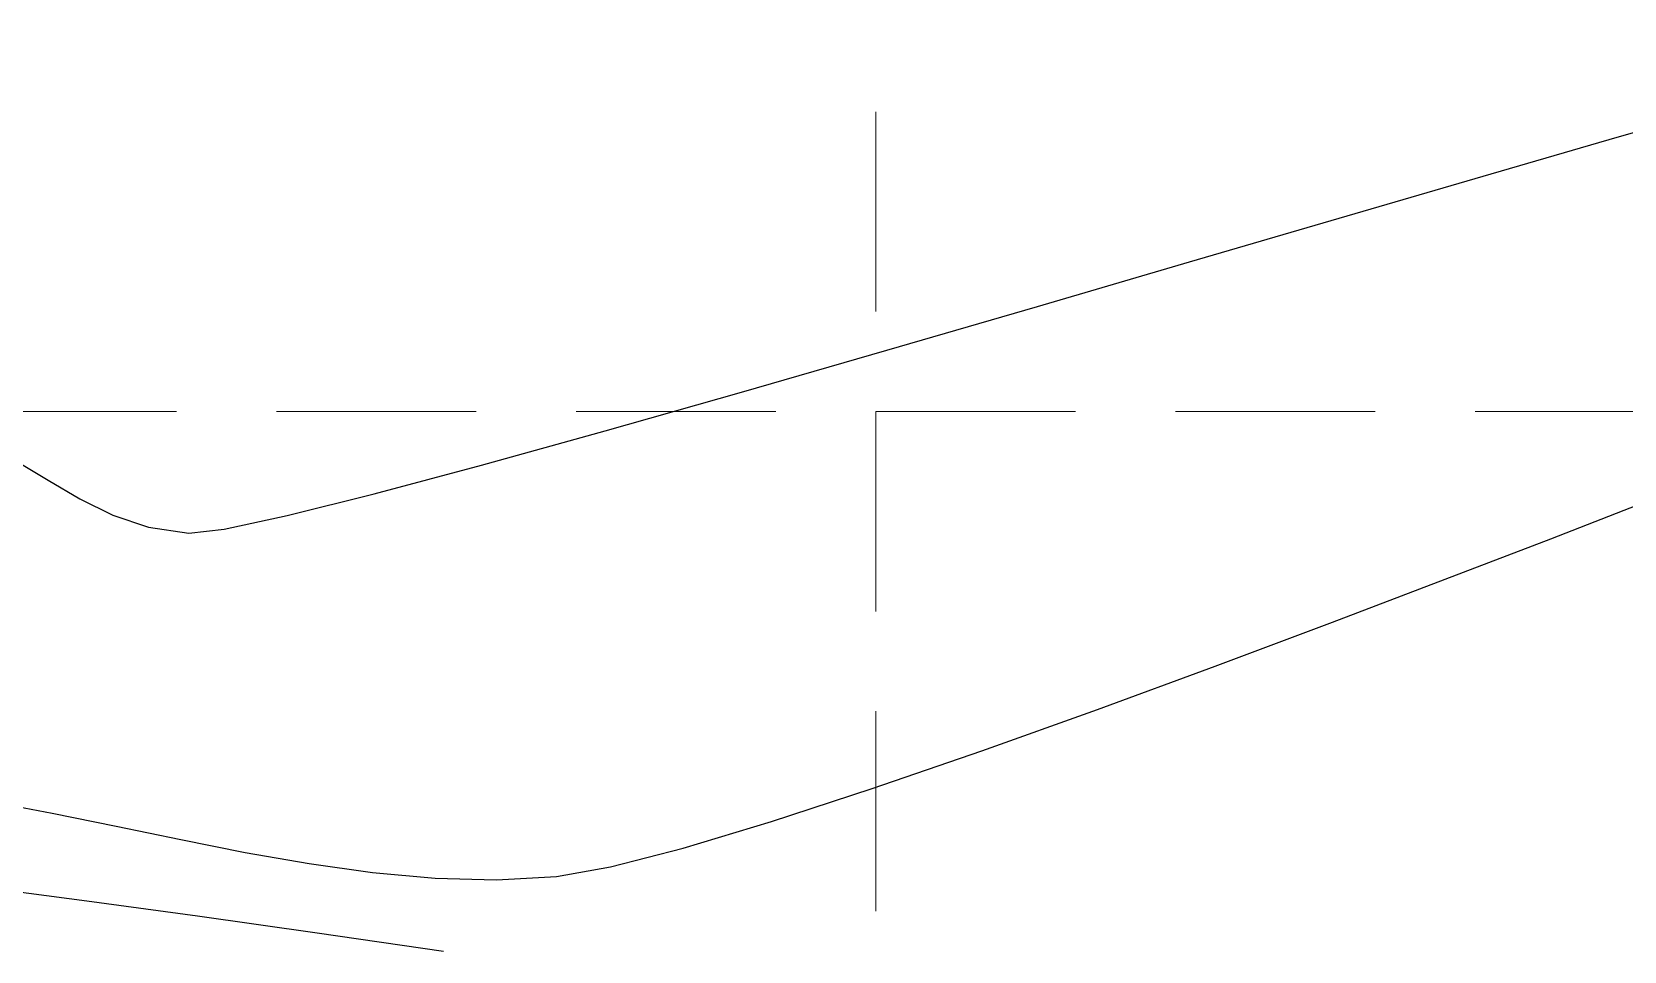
# Model space of a CAD drawing. Header units: inches. Extents: x 2547543 to 2548696, y 7125653 to 7126375.
# Drawn here: x 2548408.69 to 2548440.57, y 7125895.58 to 7125913.98 of the extents above; entities that cross this region are included whole.
import ezdxf

# ---------------------------------------------------------------- set-up
doc = ezdxf.new("R2010")
doc.units = ezdxf.units.IN
doc.header["$MEASUREMENT"] = 0
doc.linetypes.add('HIDDEN', pattern=[0.375, 0.25, -0.125])
for name, color, linetype in [('CONT-MJR', 6, 'Continuous'), ('CONT-MNR', 14, 'Continuous'), ('GRID', 254, 'HIDDEN')]:
    doc.layers.add(name, color=color, linetype=linetype)

msp = doc.modelspace()

# ---------------------------------------------------------------- linework, layer by layer
at = {"layer": 'CONT-MJR', "color": 35, "extrusion": (0.3620239640796091, -0.9321687880593761, 0), "elevation": -5719949.113651797}
msp.add_lwpolyline([(4955323.337890998, 570), (4955325.374576237, 570)], dxfattribs=at)
at = {"layer": 'CONT-MJR', "color": 35, "extrusion": (0.3592115512665991, -0.9332561606743581, 0), "elevation": -5734864.889106758}
msp.add_lwpolyline([(4938051.193762451, 570), (4938053.457538066, 570)], dxfattribs=at)
at = {"layer": 'CONT-MJR', "color": 35, "elevation": 570}
for points in [[(2548434.724154672, 7125902.157907829), (2548436.985183785, 7125903.017939243)], [(2548432.380580537, 7125901.280007776), (2548434.724154672, 7125902.157907829)], [(2548427.709003414, 7125899.586555446), (2548430.020262933, 7125900.413227508)], [(2548425.512603533, 7125898.828980017), (2548427.709003414, 7125899.586555446)], [(2548407.822547776, 7125898.577970398), (2548409.094184017, 7125898.337297962)], [(2548409.094184017, 7125898.337297962), (2548410.377362942, 7125898.074648324)], [(2548410.377362942, 7125898.074648324), (2548411.666237179, 7125897.807267601)], [(2548411.666237179, 7125897.807267601), (2548412.95495936, 7125897.552401911)], [(2548414.237682112, 7125897.327297373), (2548415.508558067, 7125897.149200103)], [(2548417.991380102, 7125897.003011845), (2548419.191631442, 7125897.069413091)]]:
    msp.add_lwpolyline(points, dxfattribs=at)
at = {"layer": 'CONT-MJR', "color": 35, "extrusion": (-0.3447210338984577, 0.9387051767131033, 0), "elevation": 5810622.175235798}
msp.add_lwpolyline([(-4848672.210417127, 570), (-4848674.724856871, 570)], dxfattribs=at)
at = {"layer": 'CONT-MJR', "color": 35, "extrusion": (0.3109513579998323, -0.9504258271733047, 0), "elevation": -5980201.914981132}
msp.add_lwpolyline([(4637895.22276698, 570.0000000000009), (4637897.343646519, 570.0000000000009)], dxfattribs=at)
at = {"layer": 'CONT-MJR', "color": 35, "extrusion": (0.2881591839680647, -0.9575825210888401, 0), "elevation": -6089283.898900632}
msp.add_lwpolyline([(4493716.950840994, 570.0000000000005), (4493718.798489535, 570.0000000000005)], dxfattribs=at)
at = {"layer": 'CONT-MJR', "color": 35, "extrusion": (-0.1728482403942137, -0.9849484685975324, 0), "elevation": -7459130.576683713}
msp.add_lwpolyline([(1278356.58417923, 570), (1278357.886503964, 570)], dxfattribs=at)
at = {"layer": 'CONT-MJR', "color": 35, "extrusion": (0.2500973108176431, -0.96822070579067, 0), "elevation": -6262088.218659411}
msp.add_lwpolyline([(4249601.01509787, 570.0000000000005), (4249602.519932089, 570.0000000000005)], dxfattribs=at)
at = {"layer": 'CONT-MJR', "color": 35, "extrusion": (-0.0904713234339528, -0.9958990609675809, 0), "elevation": -7327232.803158807}
msp.add_lwpolyline([(1893275.266185835, 570.0000000000009), (1893276.524528006, 570.0000000000009)], dxfattribs=at)
at = {"layer": 'CONT-MJR', "color": 35, "extrusion": (-0.1745839896391533, 0.9846422855848087, 0), "elevation": 6571546.387520993}
msp.add_lwpolyline([(-3753348.837612261, 570), (-3753349.933386654, 570)], dxfattribs=at)
at = {"layer": 'CONT-MJR', "color": 35, "extrusion": (-0.0262948395008533, -0.9996542309296873, 0), "elevation": -7190443.3302944}
msp.add_lwpolyline([(2360161.27920108, 570.0000000000009), (2360162.509266647, 570.0000000000009)], dxfattribs=at)
at = {"layer": 'CONT-MNR', "color": 35}
for points, elevation in [([(2548440.42677201, 7125911.867555315), (2548442.840905772, 7125912.55729482)], 571), ([(2548434.863317977, 7125910.249785092), (2548437.742590331, 7125911.089994925)], 571), ([(2548425.80452926, 7125907.604973363), (2548428.819330201, 7125908.482102868)], 571), ([(2548417.688385116, 7125905.302488584), (2548420.164099478, 7125905.989994779)], 571), ([(2548409.012700717, 7125905.003949404), (2548409.644391042, 7125904.631663024)], 571), ([(2548410.304904156, 7125904.303336104), (2548411.023940409, 7125904.059249679)], 571), ([(2548412.538731035, 7125904.021959702), (2548413.800743655, 7125904.293299603)], 571), ([(2548411.831200145, 7125903.939684785), (2548412.538731035, 7125904.021959702)], 571), ([(2548412.000387389, 7125896.280327386), (2548414.398261625, 7125895.940902145)], 569)]:
    msp.add_lwpolyline(points, dxfattribs=dict(at, elevation=elevation))
at = {"layer": 'CONT-MNR', "color": 35, "extrusion": (-0.2782431109169065, 0.9605106825159637, 0), "elevation": 6135428.479122708}
msp.add_lwpolyline([(-4430537.345282353, 571.0000000000005), (-4430540.139818352, 571.0000000000005)], dxfattribs=at)
at = {"layer": 'CONT-MNR', "color": 35, "extrusion": (0.2808436279191187, -0.9597535395387858, 0), "elevation": -6123405.892137174}
msp.add_lwpolyline([(4447132.74194579, 571), (4447135.867129148, 571)], dxfattribs=at)
at = {"layer": 'CONT-MNR', "color": 35, "extrusion": (0.2805785098208293, -0.9598310787980991, 0), "elevation": -6124634.0652812}
msp.add_lwpolyline([(4445437.965925904, 571), (4445441.137923615, 571)], dxfattribs=at)
at = {"layer": 'CONT-MNR', "color": 35, "extrusion": (0.2770545805662079, -0.9608541821667232, 0), "elevation": -6140905.081594361}
msp.add_lwpolyline([(4422927.906252502, 571.0000000000005), (4422930.934872982, 571.0000000000005)], dxfattribs=at)
at = {"layer": 'CONT-MNR', "color": 35, "extrusion": (0.2733465021887297, -0.9619156354593613, 0), "elevation": -6157918.650625678}
msp.add_lwpolyline([(4399206.678857991, 571), (4399209.517326385, 571)], dxfattribs=at)
at = {"layer": 'CONT-MNR', "color": 35, "extrusion": (0.5109181163089522, 0.8596293843438066, 0), "elevation": 7427665.663791284}
msp.add_lwpolyline([(1450067.426831408, 571), (1450066.69097024, 571)], dxfattribs=at)
at = {"layer": 'CONT-MNR', "color": 35, "extrusion": (0.2583606468971248, -0.9660485371527143, 0), "elevation": -6225559.550822615}
msp.add_lwpolyline([(4302946.462068649, 571), (4302948.683597146, 571)], dxfattribs=at)
at = {"layer": 'CONT-MNR', "color": 35, "extrusion": (-0.445119532224993, -0.8954711620324819, 0), "elevation": -7515389.009876935}
msp.add_lwpolyline([(-889851.9907281268, 571), (-889851.2531129546, 571)], dxfattribs=at)
at = {"layer": 'CONT-MNR', "color": 35, "extrusion": (0.2424565406635268, -0.9701622678137279, 0), "elevation": -6295403.875103628}
msp.add_lwpolyline([(4200097.016310061, 571), (4200098.811408847, 571)], dxfattribs=at)
at = {"layer": 'CONT-MNR', "color": 35, "extrusion": (-0.14651371840293, -0.9892086384174712, 0), "elevation": -7422383.027080439}
msp.add_lwpolyline([(1476867.498416963, 571.0000000000009), (1476868.314483165, 571.0000000000009)], dxfattribs=at)
at = {"layer": 'CONT-MNR', "color": 35, "extrusion": (-0.1302177994422152, -0.9914854132605416, 0), "elevation": -7397070.83467191}
msp.add_lwpolyline([(1598790.566675121, 569), (1598792.559254232, 569)], dxfattribs=at)
at = {"layer": 'CONT-MNR', "color": 35, "extrusion": (-0.1362337187214179, -0.9906767252153114, 0), "elevation": -7406639.23486577}
msp.add_lwpolyline([(1553862.87207963, 569.0000000000005), (1553865.105551059, 569.0000000000005)], dxfattribs=at)
at = {"layer": 'CONT-MNR', "color": 35, "extrusion": (-0.1426894508276464, -0.9897675083687607, 0), "elevation": -7416612.121291001}
msp.add_lwpolyline([(1505547.590796201, 569.0000000000009), (1505550.148256741, 569.0000000000009)], dxfattribs=at)
at = {"layer": 'GRID', "color": 252, "linetype": 'HIDDEN', "lineweight": 0, "ltscale": 16}
for p, q in [((2548425.583313589, 7126356.376313465), (2548425.583313589, 7125726.296813901)), ((2547561.583313602, 7125906.376313471), (2548677.583313586, 7125906.376313471))]:
    msp.add_line(p, q, dxfattribs=at)

doc.saveas('drawing.dxf')
